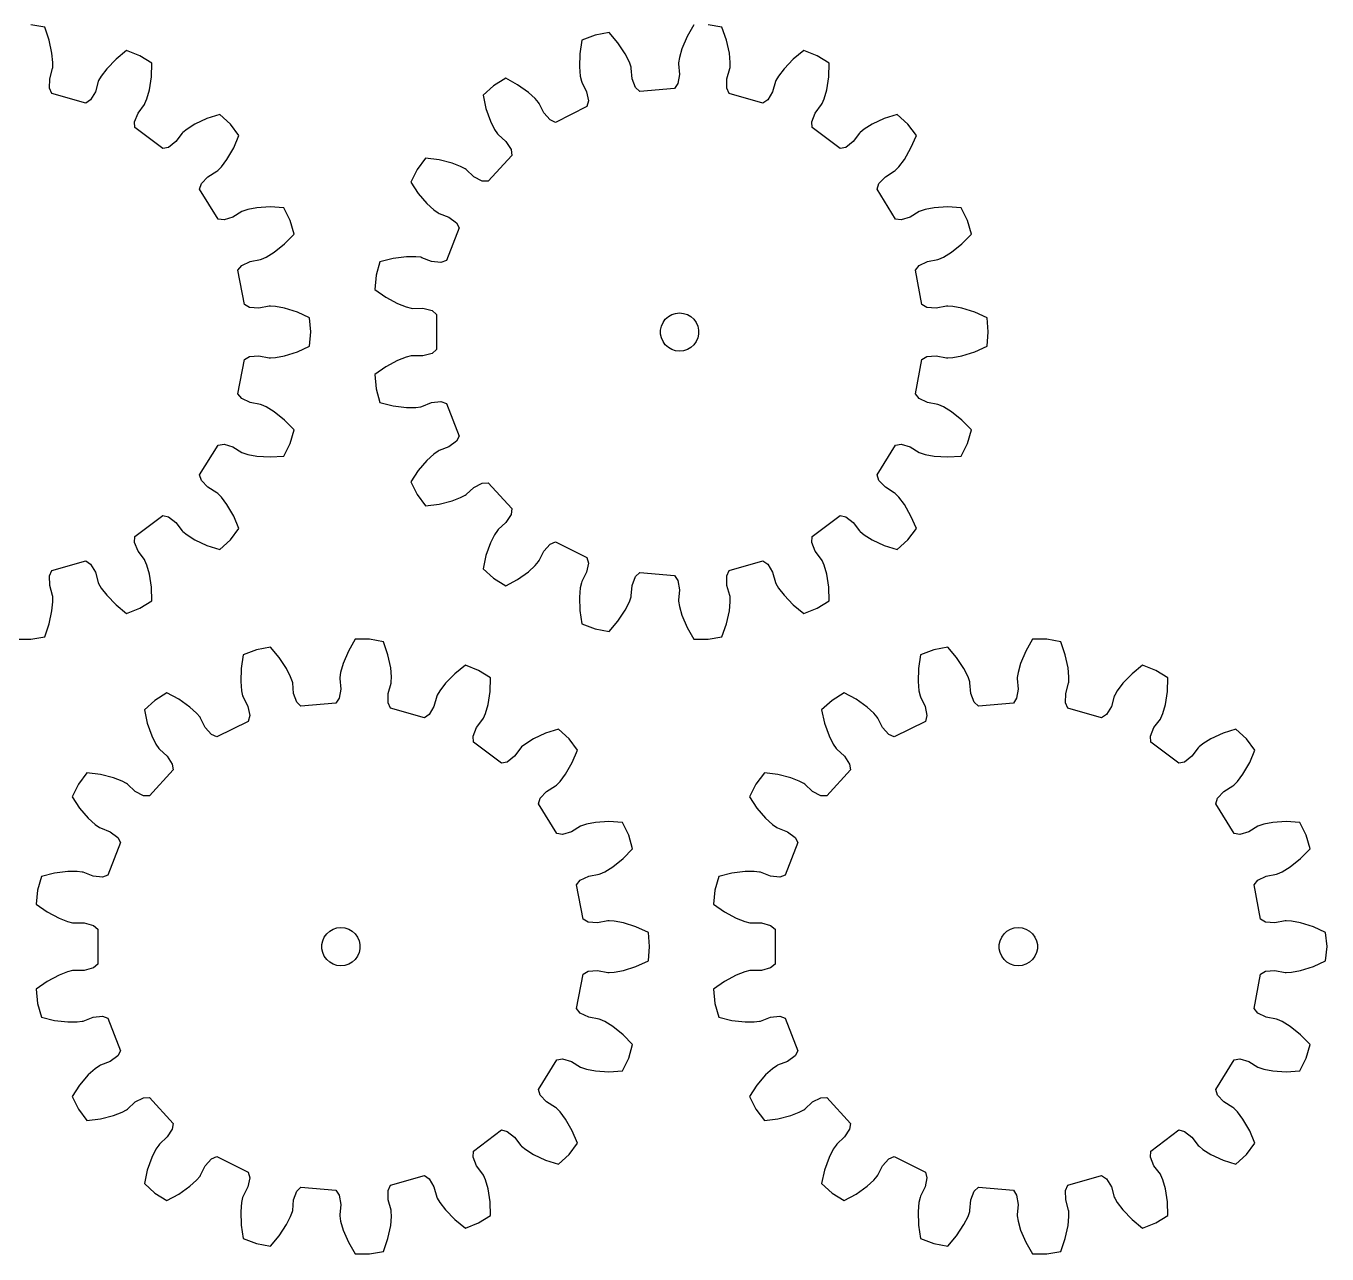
# Model space of a CAD drawing. Extents: x 0 to 207, y 0 to 193.
# Drawn here: x 105.4 to 207.3, y 0 to 96.3 of the extents above; entities that cross this region are included whole.
import ezdxf

# ---------------------------------------------------------------- set-up
doc = ezdxf.new("R2010")
doc.units = 0

msp = doc.modelspace()

# ---------------------------------------------------------------- linework, layer by layer
for p, q in [((106.82, 96.15), (105.73, 96.35)), ((107.17, 95.15), (106.82, 96.15)), ((157.69, 96.35), (157.16, 95.43)), ((159.89, 96.15), (158.8, 96.35)), ((160.25, 95.15), (159.89, 96.15)), ((107.39, 94.12), (107.17, 95.15)), ((148.91, 95.13), (148.75, 94.08)), ((149.95, 95.53), (148.91, 95.13)), ((151.04, 95.74), (149.95, 95.53)), ((151.73, 94.93), (151.04, 95.74)), ((152.31, 94.06), (151.73, 94.93)), ((157.16, 95.43), (156.75, 94.47)), ((160.47, 94.12), (160.25, 95.15)), ((107.46, 93.4), (107.39, 94.12)), ((113.24, 94.32), (112.41, 93.65)), ((114.28, 93.92), (113.24, 94.32)), ((115.22, 93.33), (114.28, 93.92)), ((148.75, 94.08), (148.72, 93.04)), ((152.63, 93.41), (152.31, 94.06)), ((156.75, 94.47), (156.55, 93.77)), ((160.53, 93.4), (160.47, 94.12)), ((166.31, 94.32), (165.48, 93.65)), ((167.35, 93.92), (166.31, 94.32)), ((168.3, 93.33), (167.35, 93.92)), ((107.21, 92.12), (107.43, 92.91)), ((107.43, 92.91), (107.45, 93)), ((107.45, 93), (107.46, 93.4)), ((111.68, 92.9), (111.25, 92.33)), ((112.41, 93.65), (111.68, 92.9)), ((115.19, 92.27), (115.22, 93.33)), ((148.72, 93.04), (148.78, 92.31)), ((152.77, 93.03), (152.63, 93.41)), ((152.78, 92.94), (152.77, 93.03)), ((152.86, 92.12), (152.78, 92.94)), ((156.55, 93.77), (156.49, 93.37)), ((156.49, 93.37), (156.49, 93.28)), ((156.49, 93.28), (156.56, 92.46)), ((160.28, 92.12), (160.51, 92.91)), ((160.51, 92.91), (160.52, 93)), ((160.52, 93), (160.53, 93.4)), ((164.76, 92.9), (164.32, 92.33)), ((165.48, 93.65), (164.76, 92.9)), ((168.26, 92.27), (168.3, 93.33)), ((107.2, 91.38), (107.21, 92.12)), ((111.01, 91.89), (110.79, 91.1)), ((111.04, 91.97), (111.01, 91.89)), ((111.25, 92.33), (111.04, 91.97)), ((115.03, 91.24), (115.19, 92.27)), ((142.94, 92.16), (141.99, 91.57)), ((143.87, 91.65), (142.94, 92.16)), ((148.78, 92.31), (148.87, 91.92)), ((148.87, 91.92), (148.9, 91.84)), ((148.9, 91.84), (149.27, 91.1)), ((153.11, 91.43), (152.86, 92.12)), ((156.56, 92.46), (156.44, 91.74)), ((160.27, 91.38), (160.28, 92.12)), ((164.08, 91.89), (163.86, 91.1)), ((164.12, 91.97), (164.08, 91.89)), ((164.32, 92.33), (164.12, 91.97)), ((168.1, 91.24), (168.26, 92.27)), ((107.38, 90.96), (107.2, 91.38)), ((110.03, 90.21), (107.38, 90.96)), ((110.79, 91.1), (110.41, 90.47)), ((114.83, 90.54), (115.03, 91.24)), ((141.99, 91.57), (141.17, 90.82)), ((141.17, 90.82), (141.39, 89.78)), ((144.72, 91.05), (143.87, 91.65)), ((145.26, 90.56), (144.72, 91.05)), ((149.27, 91.1), (149.42, 90.38)), ((153.44, 91.11), (153.11, 91.43)), ((156.18, 91.36), (153.44, 91.11)), ((156.44, 91.74), (156.18, 91.36)), ((160.46, 90.96), (160.27, 91.38)), ((163.1, 90.21), (160.46, 90.96)), ((163.86, 91.1), (163.48, 90.47)), ((167.9, 90.54), (168.1, 91.24)), ((110.41, 90.47), (110.03, 90.21)), ((114.13, 89.43), (114.63, 90.09)), ((114.63, 90.09), (114.67, 90.17)), ((114.67, 90.17), (114.83, 90.54)), ((141.39, 89.78), (141.74, 88.8)), ((145.52, 90.25), (145.26, 90.56)), ((145.57, 90.18), (145.52, 90.25)), ((145.94, 89.44), (145.57, 90.18)), ((149.31, 89.93), (146.84, 88.7)), ((149.42, 90.38), (149.31, 89.93)), ((163.48, 90.47), (163.1, 90.21)), ((167.2, 89.43), (167.7, 90.09)), ((167.7, 90.09), (167.74, 90.17)), ((167.74, 90.17), (167.9, 90.54)), ((113.85, 88.75), (114.13, 89.43)), ((113.87, 88.3), (113.85, 88.75)), ((119.53, 88.99), (118.59, 88.55)), ((120.55, 89.31), (119.53, 88.99)), ((121.37, 88.56), (120.55, 89.31)), ((141.74, 88.8), (142.07, 88.15)), ((146.42, 88.89), (145.94, 89.44)), ((146.84, 88.7), (146.42, 88.89)), ((166.93, 88.75), (167.2, 89.43)), ((166.95, 88.3), (166.93, 88.75)), ((172.61, 88.99), (171.66, 88.55)), ((173.62, 89.31), (172.61, 88.99)), ((174.44, 88.56), (173.62, 89.31)), ((116.07, 86.64), (113.87, 88.3)), ((117.59, 87.85), (117.1, 87.19)), ((117.65, 87.91), (117.59, 87.85)), ((117.97, 88.17), (117.65, 87.91)), ((118.59, 88.55), (117.97, 88.17)), ((122.04, 87.67), (121.37, 88.56)), ((121.63, 86.7), (122.04, 87.67)), ((142.07, 88.15), (142.29, 87.81)), ((142.29, 87.81), (142.35, 87.74)), ((142.35, 87.74), (142.96, 87.19)), ((169.14, 86.64), (166.95, 88.3)), ((170.67, 87.85), (170.17, 87.19)), ((170.73, 87.91), (170.67, 87.85)), ((171.04, 88.17), (170.73, 87.91)), ((171.66, 88.55), (171.04, 88.17)), ((175.12, 87.67), (174.44, 88.56)), ((174.7, 86.7), (175.12, 87.67)), ((116.52, 86.74), (116.07, 86.64)), ((117.1, 87.19), (116.52, 86.74)), ((121.1, 85.79), (121.63, 86.7)), ((142.96, 87.19), (143.36, 86.57)), ((169.59, 86.74), (169.14, 86.64)), ((170.17, 87.19), (169.59, 86.74)), ((174.18, 85.79), (174.7, 86.7)), ((120.67, 85.21), (121.1, 85.79)), ((136.67, 85.89), (136, 85)), ((137.73, 85.76), (136.67, 85.89)), ((138.74, 85.5), (137.73, 85.76)), ((143.42, 86.11), (141.56, 84.08)), ((143.36, 86.57), (143.42, 86.11)), ((173.74, 85.21), (174.18, 85.79)), ((119.61, 84.43), (120.31, 84.87)), ((120.31, 84.87), (120.38, 84.92)), ((120.38, 84.92), (120.67, 85.21)), ((136, 85), (135.5, 84)), ((139.41, 85.24), (138.74, 85.5)), ((139.77, 85.05), (139.41, 85.24)), ((139.84, 85), (139.77, 85.05)), ((140.45, 84.44), (139.84, 85)), ((172.69, 84.43), (173.39, 84.87)), ((173.39, 84.87), (173.46, 84.92)), ((173.46, 84.92), (173.74, 85.21)), ((118.96, 83.46), (119.11, 83.9)), ((119.11, 83.9), (119.61, 84.43)), ((135.5, 84), (136.09, 83.12)), ((141.1, 84.1), (140.45, 84.44)), ((141.56, 84.08), (141.1, 84.1)), ((172.04, 83.46), (172.18, 83.9)), ((172.18, 83.9), (172.69, 84.43)), ((120.41, 81.12), (118.96, 83.46)), ((136.09, 83.12), (136.77, 82.33)), ((173.49, 81.12), (172.04, 83.46)), ((122.27, 81.71), (121.57, 81.27)), ((122.35, 81.74), (122.27, 81.71)), ((122.74, 81.87), (122.35, 81.74)), ((123.45, 82), (122.74, 81.87)), ((124.49, 82.07), (123.45, 82)), ((125.55, 82), (124.49, 82.07)), ((126.05, 81), (125.55, 82)), ((136.77, 82.33), (137.31, 81.84)), ((137.31, 81.84), (137.64, 81.6)), ((137.64, 81.6), (137.72, 81.56)), ((137.72, 81.56), (138.49, 81.26)), ((175.35, 81.71), (174.64, 81.27)), ((175.43, 81.74), (175.35, 81.71)), ((175.81, 81.87), (175.43, 81.74)), ((176.52, 82), (175.81, 81.87)), ((177.57, 82.07), (176.52, 82)), ((178.63, 82), (177.57, 82.07)), ((179.13, 81), (178.63, 82)), ((120.87, 81.06), (120.41, 81.12)), ((121.57, 81.27), (120.87, 81.06)), ((126.36, 79.93), (126.05, 81)), ((138.49, 81.26), (139.08, 80.83)), ((139.08, 80.83), (139.3, 80.43)), ((173.94, 81.06), (173.49, 81.12)), ((174.64, 81.27), (173.94, 81.06)), ((179.43, 79.93), (179.13, 81)), ((125.61, 79.17), (126.36, 79.93)), ((139.3, 80.43), (138.31, 77.86)), ((178.69, 79.17), (179.43, 79.93)), ((124.18, 78.14), (124.8, 78.52)), ((124.8, 78.52), (125.61, 79.17)), ((177.26, 78.14), (177.87, 78.52)), ((177.87, 78.52), (178.69, 79.17)), ((122.26, 77.47), (122.92, 77.79)), ((122.92, 77.79), (123.73, 77.94)), ((123.73, 77.94), (123.81, 77.97)), ((123.81, 77.97), (124.18, 78.14)), ((133.09, 77.78), (132.79, 76.71)), ((134.12, 78.04), (133.09, 77.78)), ((135.16, 78.17), (134.12, 78.04)), ((135.89, 78.17), (135.16, 78.17)), ((136.29, 78.12), (135.89, 78.17)), ((136.37, 78.09), (136.29, 78.12)), ((137.14, 77.79), (136.37, 78.09)), ((137.87, 77.72), (137.14, 77.79)), ((138.31, 77.86), (137.87, 77.72)), ((175.33, 77.47), (175.99, 77.79)), ((175.99, 77.79), (176.81, 77.94)), ((176.81, 77.94), (176.89, 77.97)), ((176.89, 77.97), (177.26, 78.14)), ((121.96, 77.12), (122.26, 77.47)), ((122.47, 74.41), (121.96, 77.12)), ((132.79, 76.71), (132.68, 75.6)), ((175.04, 77.12), (175.33, 77.47)), ((175.54, 74.41), (175.04, 77.12)), ((132.68, 75.6), (133.55, 74.99)), ((133.55, 74.99), (134.47, 74.49)), ((134.47, 74.49), (135.15, 74.23)), ((122.87, 74.19), (122.47, 74.41)), ((123.6, 74.13), (122.87, 74.19)), ((124.41, 74.28), (123.6, 74.13)), ((124.5, 74.29), (124.41, 74.28)), ((124.91, 74.27), (124.5, 74.29)), ((125.62, 74.13), (124.91, 74.27)), ((126.62, 73.82), (125.62, 74.13)), ((127.58, 73.37), (126.62, 73.82)), ((135.15, 74.23), (135.54, 74.13)), ((135.54, 74.13), (135.63, 74.12)), ((135.63, 74.12), (136.46, 74.13)), ((136.46, 74.13), (137.17, 73.94)), ((137.17, 73.94), (137.52, 73.64)), ((137.52, 73.64), (137.52, 70.89)), ((155.45, 73.27), (155.69, 73.48)), ((155.69, 73.48), (155.96, 73.64)), ((155.96, 73.64), (156.26, 73.73)), ((156.26, 73.73), (156.57, 73.77)), ((156.57, 73.77), (156.88, 73.73)), ((156.88, 73.73), (157.18, 73.64)), ((157.18, 73.64), (157.45, 73.48)), ((157.45, 73.48), (157.68, 73.27)), ((175.94, 74.19), (175.54, 74.41)), ((176.68, 74.13), (175.94, 74.19)), ((177.49, 74.28), (176.68, 74.13)), ((177.58, 74.29), (177.49, 74.28)), ((177.98, 74.27), (177.58, 74.29)), ((178.69, 74.13), (177.98, 74.27)), ((179.69, 73.82), (178.69, 74.13)), ((180.66, 73.37), (179.69, 73.82)), ((127.68, 72.27), (127.58, 73.37)), ((155.08, 72.42), (155.14, 72.73)), ((155.08, 72.11), (155.08, 72.42)), ((155.14, 72.73), (155.27, 73.02)), ((155.27, 73.02), (155.45, 73.27)), ((157.68, 73.27), (157.87, 73.02)), ((157.87, 73.02), (157.99, 72.73)), ((157.99, 72.73), (158.06, 72.42)), ((158.06, 72.42), (158.06, 72.11)), ((180.76, 72.27), (180.66, 73.37)), ((127.58, 71.16), (127.68, 72.27)), ((155.14, 71.8), (155.08, 72.11)), ((155.27, 71.52), (155.14, 71.8)), ((155.45, 71.26), (155.27, 71.52)), ((157.87, 71.52), (157.68, 71.26)), ((157.99, 71.8), (157.87, 71.52)), ((158.06, 72.11), (157.99, 71.8)), ((180.66, 71.16), (180.76, 72.27)), ((122.47, 70.12), (122.87, 70.34)), ((122.87, 70.34), (123.6, 70.4)), ((123.6, 70.4), (124.41, 70.25)), ((124.91, 70.26), (125.62, 70.4)), ((125.62, 70.4), (126.62, 70.71)), ((126.62, 70.71), (127.58, 71.16)), ((135.54, 70.4), (135.15, 70.3)), ((135.63, 70.41), (135.54, 70.4)), ((136.46, 70.4), (135.63, 70.41)), ((137.17, 70.59), (136.46, 70.4)), ((137.52, 70.89), (137.17, 70.59)), ((155.69, 71.05), (155.45, 71.26)), ((155.96, 70.89), (155.69, 71.05)), ((156.26, 70.8), (155.96, 70.89)), ((156.57, 70.77), (156.26, 70.8)), ((156.88, 70.8), (156.57, 70.77)), ((157.18, 70.89), (156.88, 70.8)), ((157.45, 71.05), (157.18, 70.89)), ((157.68, 71.26), (157.45, 71.05)), ((175.54, 70.12), (175.94, 70.34)), ((175.94, 70.34), (176.68, 70.4)), ((176.68, 70.4), (177.49, 70.25)), ((177.98, 70.26), (178.69, 70.4)), ((178.69, 70.4), (179.69, 70.71)), ((179.69, 70.71), (180.66, 71.16)), ((121.96, 67.41), (122.47, 70.12)), ((124.41, 70.25), (124.5, 70.24)), ((124.5, 70.24), (124.91, 70.26)), ((133.55, 69.54), (132.68, 68.93)), ((134.47, 70.04), (133.55, 69.54)), ((135.15, 70.3), (134.47, 70.04)), ((175.04, 67.41), (175.54, 70.12)), ((177.49, 70.25), (177.58, 70.24)), ((177.58, 70.24), (177.98, 70.26)), ((132.68, 68.93), (132.79, 67.82)), ((122.26, 67.06), (121.96, 67.41)), ((132.79, 67.82), (133.09, 66.75)), ((175.33, 67.06), (175.04, 67.41)), ((122.92, 66.74), (122.26, 67.06)), ((123.73, 66.59), (122.92, 66.74)), ((123.81, 66.56), (123.73, 66.59)), ((124.18, 66.39), (123.81, 66.56)), ((124.8, 66.01), (124.18, 66.39)), ((133.09, 66.75), (134.12, 66.49)), ((134.12, 66.49), (135.16, 66.36)), ((135.16, 66.36), (135.89, 66.36)), ((135.89, 66.36), (136.29, 66.41)), ((136.29, 66.41), (136.37, 66.44)), ((136.37, 66.44), (137.14, 66.74)), ((137.14, 66.74), (137.87, 66.81)), ((137.87, 66.81), (138.31, 66.67)), ((138.31, 66.67), (139.3, 64.1)), ((175.99, 66.74), (175.33, 67.06)), ((176.81, 66.59), (175.99, 66.74)), ((176.89, 66.56), (176.81, 66.59)), ((177.26, 66.39), (176.89, 66.56)), ((177.87, 66.01), (177.26, 66.39)), ((125.61, 65.36), (124.8, 66.01)), ((126.36, 64.6), (125.61, 65.36)), ((178.69, 65.36), (177.87, 66.01)), ((179.43, 64.6), (178.69, 65.36)), ((126.05, 63.53), (126.36, 64.6)), ((179.13, 63.53), (179.43, 64.6)), ((118.96, 61.07), (120.41, 63.41)), ((120.41, 63.41), (120.87, 63.47)), ((120.87, 63.47), (121.57, 63.26)), ((121.57, 63.26), (122.27, 62.82)), ((125.55, 62.53), (126.05, 63.53)), ((138.49, 63.27), (137.72, 62.97)), ((139.08, 63.7), (138.49, 63.27)), ((139.3, 64.1), (139.08, 63.7)), ((172.04, 61.07), (173.49, 63.41)), ((173.49, 63.41), (173.94, 63.47)), ((173.94, 63.47), (174.64, 63.26)), ((174.64, 63.26), (175.35, 62.82)), ((178.63, 62.53), (179.13, 63.53)), ((122.27, 62.82), (122.35, 62.79)), ((122.35, 62.79), (122.74, 62.66)), ((122.74, 62.66), (123.45, 62.53)), ((123.45, 62.53), (124.49, 62.47)), ((124.49, 62.47), (125.55, 62.53)), ((136.77, 62.2), (136.09, 61.41)), ((137.31, 62.69), (136.77, 62.2)), ((137.64, 62.93), (137.31, 62.69)), ((137.72, 62.97), (137.64, 62.93)), ((175.35, 62.82), (175.43, 62.79)), ((175.43, 62.79), (175.81, 62.66)), ((175.81, 62.66), (176.52, 62.53)), ((176.52, 62.53), (177.57, 62.47)), ((177.57, 62.47), (178.63, 62.53)), ((136.09, 61.41), (135.5, 60.53)), ((119.11, 60.63), (118.96, 61.07)), ((119.61, 60.1), (119.11, 60.63)), ((135.5, 60.53), (136, 59.53)), ((140.45, 60.09), (141.1, 60.43)), ((141.1, 60.43), (141.56, 60.45)), ((141.56, 60.45), (143.42, 58.42)), ((172.18, 60.63), (172.04, 61.07)), ((172.69, 60.1), (172.18, 60.63)), ((120.31, 59.66), (119.61, 60.1)), ((120.38, 59.61), (120.31, 59.66)), ((120.67, 59.32), (120.38, 59.61)), ((121.1, 58.74), (120.67, 59.32)), ((136, 59.53), (136.67, 58.64)), ((138.74, 59.03), (139.41, 59.29)), ((139.41, 59.29), (139.77, 59.48)), ((139.77, 59.48), (139.84, 59.53)), ((139.84, 59.53), (140.45, 60.09)), ((173.39, 59.66), (172.69, 60.1)), ((173.46, 59.61), (173.39, 59.66)), ((173.74, 59.32), (173.46, 59.61)), ((174.18, 58.74), (173.74, 59.32)), ((121.63, 57.84), (121.1, 58.74)), ((136.67, 58.64), (137.73, 58.77)), ((137.73, 58.77), (138.74, 59.03)), ((143.42, 58.42), (143.36, 57.96)), ((174.7, 57.84), (174.18, 58.74)), ((113.87, 56.23), (116.07, 57.89)), ((116.07, 57.89), (116.52, 57.79)), ((116.52, 57.79), (117.1, 57.34)), ((117.1, 57.34), (117.59, 56.68)), ((122.04, 56.86), (121.63, 57.84)), ((142.96, 57.34), (142.35, 56.79)), ((143.36, 57.96), (142.96, 57.34)), ((166.95, 56.23), (169.14, 57.89)), ((169.14, 57.89), (169.59, 57.79)), ((169.59, 57.79), (170.17, 57.34)), ((170.17, 57.34), (170.67, 56.68)), ((175.12, 56.86), (174.7, 57.84)), ((113.85, 55.78), (113.87, 56.23)), ((117.59, 56.68), (117.65, 56.62)), ((117.65, 56.62), (117.97, 56.36)), ((117.97, 56.36), (118.59, 55.98)), ((121.37, 55.97), (122.04, 56.86)), ((142.07, 56.38), (141.74, 55.73)), ((142.29, 56.72), (142.07, 56.38)), ((142.35, 56.79), (142.29, 56.72)), ((166.93, 55.78), (166.95, 56.23)), ((170.67, 56.68), (170.73, 56.62)), ((170.73, 56.62), (171.04, 56.36)), ((171.04, 56.36), (171.66, 55.98)), ((174.44, 55.97), (175.12, 56.86)), ((114.13, 55.1), (113.85, 55.78)), ((114.63, 54.44), (114.13, 55.1)), ((118.59, 55.98), (119.53, 55.54)), ((119.53, 55.54), (120.55, 55.22)), ((120.55, 55.22), (121.37, 55.97)), ((141.74, 55.73), (141.39, 54.75)), ((145.57, 54.35), (145.94, 55.09)), ((145.94, 55.09), (146.42, 55.64)), ((146.42, 55.64), (146.84, 55.83)), ((146.84, 55.83), (149.31, 54.6)), ((167.2, 55.1), (166.93, 55.78)), ((167.7, 54.44), (167.2, 55.1)), ((171.66, 55.98), (172.61, 55.54)), ((172.61, 55.54), (173.62, 55.22)), ((173.62, 55.22), (174.44, 55.97)), ((107.38, 53.57), (110.03, 54.32)), ((110.03, 54.32), (110.41, 54.06)), ((110.41, 54.06), (110.79, 53.43)), ((114.67, 54.36), (114.63, 54.44)), ((114.83, 53.99), (114.67, 54.36)), ((141.39, 54.75), (141.17, 53.71)), ((145.26, 53.97), (145.52, 54.28)), ((145.52, 54.28), (145.57, 54.35)), ((149.42, 54.15), (149.27, 53.43)), ((149.31, 54.6), (149.42, 54.15)), ((160.46, 53.57), (163.1, 54.32)), ((163.1, 54.32), (163.48, 54.06)), ((163.48, 54.06), (163.86, 53.43)), ((167.74, 54.36), (167.7, 54.44)), ((167.9, 53.99), (167.74, 54.36)), ((107.2, 53.15), (107.38, 53.57)), ((107.21, 52.41), (107.2, 53.15)), ((110.79, 53.43), (111.01, 52.64)), ((115.03, 53.29), (114.83, 53.99)), ((115.19, 52.26), (115.03, 53.29)), ((141.17, 53.71), (141.99, 52.96)), ((143.87, 52.88), (144.72, 53.48)), ((144.72, 53.48), (145.26, 53.97)), ((149.27, 53.43), (148.9, 52.7)), ((152.86, 52.41), (153.11, 53.1)), ((153.11, 53.1), (153.44, 53.42)), ((153.44, 53.42), (156.18, 53.17)), ((156.18, 53.17), (156.44, 52.79)), ((160.27, 53.15), (160.46, 53.57)), ((160.28, 52.41), (160.27, 53.15)), ((163.86, 53.43), (164.08, 52.64)), ((168.1, 53.29), (167.9, 53.99)), ((168.26, 52.26), (168.1, 53.29)), ((107.43, 51.62), (107.21, 52.41)), ((111.01, 52.64), (111.04, 52.56)), ((111.04, 52.56), (111.25, 52.2)), ((111.25, 52.2), (111.68, 51.63)), ((115.22, 51.2), (115.19, 52.26)), ((141.99, 52.96), (142.94, 52.37)), ((142.94, 52.37), (143.87, 52.88)), ((148.78, 52.22), (148.72, 51.49)), ((148.87, 52.61), (148.78, 52.22)), ((148.9, 52.7), (148.87, 52.61)), ((152.78, 51.59), (152.86, 52.41)), ((156.44, 52.79), (156.56, 52.07)), ((156.56, 52.07), (156.49, 51.25)), ((160.51, 51.62), (160.28, 52.41)), ((164.08, 52.64), (164.12, 52.56)), ((164.12, 52.56), (164.32, 52.2)), ((164.32, 52.2), (164.76, 51.63)), ((168.3, 51.2), (168.26, 52.26)), ((107.39, 50.41), (107.46, 51.13)), ((107.45, 51.53), (107.43, 51.62)), ((107.46, 51.13), (107.45, 51.53)), ((111.68, 51.63), (112.41, 50.88)), ((114.28, 50.61), (115.22, 51.2)), ((148.72, 51.49), (148.75, 50.45)), ((152.31, 50.47), (152.63, 51.12)), ((152.63, 51.12), (152.77, 51.5)), ((152.77, 51.5), (152.78, 51.59)), ((156.49, 51.25), (156.49, 51.16)), ((156.49, 51.16), (156.55, 50.76)), ((160.47, 50.41), (160.53, 51.13)), ((160.52, 51.53), (160.51, 51.62)), ((160.53, 51.13), (160.52, 51.53)), ((164.76, 51.63), (165.48, 50.88)), ((167.35, 50.61), (168.3, 51.2)), ((107.17, 49.39), (107.39, 50.41)), ((112.41, 50.88), (113.24, 50.21)), ((113.24, 50.21), (114.28, 50.61)), ((148.75, 50.45), (148.91, 49.4)), ((151.73, 49.6), (152.31, 50.47)), ((156.55, 50.76), (156.75, 50.06)), ((156.75, 50.06), (157.16, 49.1)), ((160.25, 49.39), (160.47, 50.41)), ((165.48, 50.88), (166.31, 50.21)), ((166.31, 50.21), (167.35, 50.61)), ((106.82, 48.38), (107.17, 49.39)), ((148.91, 49.4), (149.95, 49)), ((149.95, 49), (151.04, 48.79)), ((151.04, 48.79), (151.73, 49.6)), ((157.16, 49.1), (157.69, 48.18)), ((159.89, 48.38), (160.25, 49.39)), ((104.61, 48.18), (105.73, 48.18)), ((105.73, 48.18), (106.82, 48.38)), ((131.15, 48.18), (130.62, 47.25)), ((132.26, 48.18), (131.15, 48.18)), ((133.36, 47.97), (132.26, 48.18)), ((133.71, 46.97), (133.36, 47.97)), ((157.69, 48.18), (158.8, 48.18)), ((158.8, 48.18), (159.89, 48.38)), ((184.22, 48.18), (183.69, 47.25)), ((185.34, 48.18), (184.22, 48.18)), ((186.43, 47.97), (185.34, 48.18)), ((186.78, 46.97), (186.43, 47.97)), ((122.37, 46.95), (122.21, 45.9)), ((123.41, 47.36), (122.37, 46.95)), ((124.5, 47.56), (123.41, 47.36)), ((125.2, 46.75), (124.5, 47.56)), ((130.62, 47.25), (130.21, 46.29)), ((133.93, 45.95), (133.71, 46.97)), ((175.45, 46.95), (175.28, 45.9)), ((176.48, 47.36), (175.45, 46.95)), ((177.58, 47.56), (176.48, 47.36)), ((178.27, 46.75), (177.58, 47.56)), ((183.69, 47.25), (183.29, 46.29)), ((187.01, 45.95), (186.78, 46.97)), ((122.21, 45.9), (122.18, 44.86)), ((125.77, 45.88), (125.2, 46.75)), ((126.09, 45.23), (125.77, 45.88)), ((130.21, 46.29), (130.01, 45.59)), ((134, 45.23), (133.93, 45.95)), ((139.78, 46.15), (138.95, 45.48)), ((140.81, 45.74), (139.78, 46.15)), ((175.28, 45.9), (175.25, 44.86)), ((178.85, 45.88), (178.27, 46.75)), ((179.17, 45.23), (178.85, 45.88)), ((183.29, 46.29), (183.09, 45.59)), ((187.07, 45.23), (187.01, 45.95)), ((192.85, 46.15), (192.02, 45.48)), ((193.89, 45.74), (192.85, 46.15)), ((122.18, 44.86), (122.25, 44.14)), ((126.23, 44.85), (126.09, 45.23)), ((130.01, 45.59), (129.95, 45.19)), ((129.95, 45.19), (129.95, 45.11)), ((129.95, 45.11), (130.03, 44.28)), ((133.98, 44.82), (134, 45.23)), ((138.95, 45.48), (138.22, 44.73)), ((141.76, 45.16), (140.81, 45.74)), ((141.73, 44.09), (141.76, 45.16)), ((175.25, 44.86), (175.32, 44.14)), ((179.3, 44.85), (179.17, 45.23)), ((183.03, 45.19), (183.02, 45.11)), ((183.02, 45.11), (183.1, 44.28)), ((183.09, 45.59), (183.03, 45.19)), ((187.06, 44.82), (187.07, 45.23)), ((192.02, 45.48), (191.29, 44.73)), ((194.83, 45.16), (193.89, 45.74)), ((194.8, 44.09), (194.83, 45.16)), ((116.4, 43.98), (115.45, 43.39)), ((117.33, 43.48), (116.4, 43.98)), ((122.25, 44.14), (122.33, 43.74)), ((126.25, 44.76), (126.23, 44.85)), ((126.32, 43.94), (126.25, 44.76)), ((126.58, 43.25), (126.32, 43.94)), ((130.03, 44.28), (129.9, 43.56)), ((133.73, 43.21), (133.74, 43.94)), ((133.74, 43.94), (133.97, 44.73)), ((133.97, 44.73), (133.98, 44.82)), ((137.78, 44.15), (137.58, 43.8)), ((138.22, 44.73), (137.78, 44.15)), ((141.56, 43.06), (141.73, 44.09)), ((169.47, 43.98), (168.53, 43.39)), ((170.41, 43.48), (169.47, 43.98)), ((175.32, 44.14), (175.41, 43.74)), ((179.32, 44.76), (179.3, 44.85)), ((179.4, 43.94), (179.32, 44.76)), ((179.65, 43.25), (179.4, 43.94)), ((183.1, 44.28), (182.98, 43.56)), ((186.81, 43.21), (186.82, 43.94)), ((186.82, 43.94), (187.05, 44.73)), ((187.05, 44.73), (187.06, 44.82)), ((190.86, 44.15), (190.66, 43.8)), ((191.29, 44.73), (190.86, 44.15)), ((194.64, 43.06), (194.8, 44.09)), ((115.45, 43.39), (114.63, 42.64)), ((118.19, 42.87), (117.33, 43.48)), ((118.72, 42.38), (118.19, 42.87)), ((122.33, 43.74), (122.36, 43.66)), ((122.36, 43.66), (122.73, 42.92)), ((122.73, 42.92), (122.88, 42.2)), ((126.9, 42.93), (126.58, 43.25)), ((129.64, 43.18), (126.9, 42.93)), ((129.9, 43.56), (129.64, 43.18)), ((133.92, 42.79), (133.73, 43.21)), ((137.32, 42.92), (136.95, 42.29)), ((137.55, 43.72), (137.32, 42.92)), ((137.58, 43.8), (137.55, 43.72)), ((141.37, 42.37), (141.56, 43.06)), ((168.53, 43.39), (167.7, 42.64)), ((171.26, 42.87), (170.41, 43.48)), ((171.8, 42.38), (171.26, 42.87)), ((175.41, 43.74), (175.44, 43.66)), ((175.44, 43.66), (175.81, 42.92)), ((175.81, 42.92), (175.95, 42.2)), ((179.98, 42.93), (179.65, 43.25)), ((182.72, 43.18), (179.98, 42.93)), ((182.98, 43.56), (182.72, 43.18)), ((186.99, 42.79), (186.81, 43.21)), ((190.4, 42.92), (190.02, 42.29)), ((190.62, 43.72), (190.4, 42.92)), ((190.66, 43.8), (190.62, 43.72)), ((194.44, 42.37), (194.64, 43.06)), ((114.63, 42.64), (114.86, 41.6)), ((118.99, 42.07), (118.72, 42.38)), ((119.03, 42), (118.99, 42.07)), ((119.4, 41.26), (119.03, 42)), ((122.88, 42.2), (122.77, 41.75)), ((136.57, 42.03), (133.92, 42.79)), ((136.95, 42.29), (136.57, 42.03)), ((140.66, 41.26), (141.16, 41.92)), ((141.16, 41.92), (141.21, 41.99)), ((141.21, 41.99), (141.37, 42.37)), ((167.7, 42.64), (167.93, 41.6)), ((172.06, 42.07), (171.8, 42.38)), ((172.11, 42), (172.06, 42.07)), ((172.48, 41.26), (172.11, 42)), ((175.95, 42.2), (175.84, 41.75)), ((189.64, 42.03), (186.99, 42.79)), ((190.02, 42.29), (189.64, 42.03)), ((193.74, 41.26), (194.24, 41.92)), ((194.24, 41.92), (194.28, 41.99)), ((194.28, 41.99), (194.44, 42.37)), ((114.86, 41.6), (115.21, 40.62)), ((119.89, 40.71), (119.4, 41.26)), ((122.77, 41.75), (120.31, 40.53)), ((140.39, 40.58), (140.66, 41.26)), ((146.07, 40.81), (145.12, 40.38)), ((147.09, 41.14), (146.07, 40.81)), ((147.91, 40.39), (147.09, 41.14)), ((167.93, 41.6), (168.28, 40.62)), ((172.96, 40.71), (172.48, 41.26)), ((175.84, 41.75), (173.38, 40.53)), ((193.46, 40.58), (193.74, 41.26)), ((199.15, 40.81), (198.2, 40.38)), ((200.16, 41.14), (199.15, 40.81)), ((200.98, 40.39), (200.16, 41.14)), ((115.21, 40.62), (115.53, 39.97)), ((115.53, 39.97), (115.75, 39.63)), ((120.31, 40.53), (119.89, 40.71)), ((140.41, 40.12), (140.39, 40.58)), ((142.61, 38.46), (140.41, 40.12)), ((144.51, 39.99), (144.19, 39.74)), ((145.12, 40.38), (144.51, 39.99)), ((148.58, 39.5), (147.91, 40.39)), ((168.28, 40.62), (168.6, 39.97)), ((168.6, 39.97), (168.83, 39.63)), ((173.38, 40.53), (172.96, 40.71)), ((193.49, 40.12), (193.46, 40.58)), ((195.68, 38.46), (193.49, 40.12)), ((197.58, 39.99), (197.27, 39.74)), ((198.2, 40.38), (197.58, 39.99)), ((201.65, 39.5), (200.98, 40.39)), ((115.75, 39.63), (115.81, 39.57)), ((115.81, 39.57), (116.42, 39.01)), ((116.42, 39.01), (116.82, 38.39)), ((143.63, 39.02), (143.06, 38.56)), ((144.13, 39.68), (143.63, 39.02)), ((144.19, 39.74), (144.13, 39.68)), ((148.16, 38.52), (148.58, 39.5)), ((168.83, 39.63), (168.88, 39.57)), ((168.88, 39.57), (169.5, 39.01)), ((169.5, 39.01), (169.89, 38.39)), ((196.71, 39.02), (196.13, 38.56)), ((197.2, 39.68), (196.71, 39.02)), ((197.27, 39.74), (197.2, 39.68)), ((201.24, 38.52), (201.65, 39.5)), ((116.88, 37.94), (115.03, 35.9)), ((116.82, 38.39), (116.88, 37.94)), ((143.06, 38.56), (142.61, 38.46)), ((147.64, 37.61), (148.16, 38.52)), ((169.95, 37.94), (168.1, 35.9)), ((169.89, 38.39), (169.95, 37.94)), ((196.13, 38.56), (195.68, 38.46)), ((200.71, 37.61), (201.24, 38.52)), ((109.46, 36.82), (108.97, 35.83)), ((110.13, 37.71), (109.46, 36.82)), ((111.19, 37.58), (110.13, 37.71)), ((112.2, 37.32), (111.19, 37.58)), ((112.88, 37.06), (112.2, 37.32)), ((113.23, 36.87), (112.88, 37.06)), ((113.31, 36.82), (113.23, 36.87)), ((113.92, 36.26), (113.31, 36.82)), ((146.85, 36.69), (146.92, 36.75)), ((146.92, 36.75), (147.2, 37.04)), ((147.2, 37.04), (147.64, 37.61)), ((162.54, 36.82), (162.04, 35.83)), ((163.21, 37.71), (162.54, 36.82)), ((164.26, 37.58), (163.21, 37.71)), ((165.28, 37.32), (164.26, 37.58)), ((165.95, 37.06), (165.28, 37.32)), ((166.31, 36.87), (165.95, 37.06)), ((166.38, 36.82), (166.31, 36.87)), ((166.99, 36.26), (166.38, 36.82)), ((199.93, 36.69), (199.99, 36.75)), ((199.99, 36.75), (200.28, 37.04)), ((200.28, 37.04), (200.71, 37.61)), ((108.97, 35.83), (109.55, 34.94)), ((114.57, 35.92), (113.92, 36.26)), ((115.03, 35.9), (114.57, 35.92)), ((145.5, 35.29), (145.65, 35.72)), ((145.65, 35.72), (146.15, 36.26)), ((146.15, 36.26), (146.85, 36.69)), ((162.04, 35.83), (162.63, 34.94)), ((167.64, 35.92), (166.99, 36.26)), ((168.1, 35.9), (167.64, 35.92)), ((198.58, 35.29), (198.72, 35.72)), ((198.72, 35.72), (199.22, 36.26)), ((199.22, 36.26), (199.93, 36.69)), ((109.55, 34.94), (110.23, 34.15)), ((146.95, 32.95), (145.5, 35.29)), ((162.63, 34.94), (163.31, 34.15)), ((200.02, 32.95), (198.58, 35.29)), ((110.23, 34.15), (110.77, 33.66)), ((110.77, 33.66), (111.1, 33.43)), ((149.28, 33.69), (148.89, 33.57)), ((149.99, 33.82), (149.28, 33.69)), ((151.03, 33.89), (149.99, 33.82)), ((152.09, 33.82), (151.03, 33.89)), ((152.59, 32.83), (152.09, 33.82)), ((163.31, 34.15), (163.85, 33.66)), ((163.85, 33.66), (164.18, 33.43)), ((202.35, 33.69), (201.96, 33.57)), ((203.06, 33.82), (202.35, 33.69)), ((204.1, 33.89), (203.06, 33.82)), ((205.17, 33.82), (204.1, 33.89)), ((205.66, 32.83), (205.17, 33.82)), ((111.1, 33.43), (111.18, 33.39)), ((111.18, 33.39), (111.95, 33.09)), ((111.95, 33.09), (112.54, 32.65)), ((112.54, 32.65), (112.76, 32.25)), ((147.4, 32.88), (146.95, 32.95)), ((148.11, 33.09), (147.4, 32.88)), ((148.81, 33.53), (148.11, 33.09)), ((148.89, 33.57), (148.81, 33.53)), ((152.89, 31.76), (152.59, 32.83)), ((164.18, 33.43), (164.25, 33.39)), ((164.25, 33.39), (165.02, 33.09)), ((165.02, 33.09), (165.62, 32.65)), ((165.62, 32.65), (165.84, 32.25)), ((200.48, 32.88), (200.02, 32.95)), ((201.18, 33.09), (200.48, 32.88)), ((201.88, 33.53), (201.18, 33.09)), ((201.96, 33.57), (201.88, 33.53)), ((205.97, 31.76), (205.66, 32.83)), ((112.76, 32.25), (111.77, 29.69)), ((152.15, 30.99), (152.89, 31.76)), ((165.84, 32.25), (164.84, 29.69)), ((205.23, 30.99), (205.97, 31.76)), ((151.34, 30.34), (152.15, 30.99)), ((204.41, 30.34), (205.23, 30.99)), ((106.56, 29.6), (106.25, 28.53)), ((107.59, 29.86), (106.56, 29.6)), ((108.62, 29.99), (107.59, 29.86)), ((109.35, 29.99), (108.62, 29.99)), ((109.75, 29.94), (109.35, 29.99)), ((109.84, 29.92), (109.75, 29.94)), ((110.61, 29.62), (109.84, 29.92)), ((111.34, 29.54), (110.61, 29.62)), ((111.77, 29.69), (111.34, 29.54)), ((148.79, 29.3), (149.46, 29.61)), ((149.46, 29.61), (150.27, 29.76)), ((150.27, 29.76), (150.35, 29.79)), ((150.35, 29.79), (150.72, 29.96)), ((150.72, 29.96), (151.34, 30.34)), ((159.63, 29.6), (159.32, 28.53)), ((160.66, 29.86), (159.63, 29.6)), ((161.7, 29.99), (160.66, 29.86)), ((162.42, 29.99), (161.7, 29.99)), ((162.83, 29.94), (162.42, 29.99)), ((162.91, 29.92), (162.83, 29.94)), ((163.68, 29.62), (162.91, 29.92)), ((164.41, 29.54), (163.68, 29.62)), ((164.84, 29.69), (164.41, 29.54)), ((201.87, 29.3), (202.53, 29.61)), ((202.53, 29.61), (203.34, 29.76)), ((203.34, 29.76), (203.43, 29.79)), ((203.43, 29.79), (203.79, 29.96)), ((203.79, 29.96), (204.41, 30.34)), ((148.5, 28.94), (148.79, 29.3)), ((149.01, 26.24), (148.5, 28.94)), ((201.58, 28.94), (201.87, 29.3)), ((202.08, 26.24), (201.58, 28.94)), ((106.25, 28.53), (106.15, 27.42)), ((159.32, 28.53), (159.22, 27.42)), ((106.15, 27.42), (107.02, 26.81)), ((107.02, 26.81), (107.94, 26.32)), ((159.22, 27.42), (160.09, 26.81)), ((160.09, 26.81), (161.01, 26.32)), ((107.94, 26.32), (108.61, 26.06)), ((108.61, 26.06), (109.01, 25.96)), ((109.01, 25.96), (109.09, 25.95)), ((109.09, 25.95), (109.92, 25.95)), ((109.92, 25.95), (110.63, 25.76)), ((110.63, 25.76), (110.98, 25.46)), ((129.42, 25.46), (129.72, 25.56)), ((129.72, 25.56), (130.03, 25.59)), ((130.03, 25.59), (130.34, 25.56)), ((130.34, 25.56), (130.64, 25.46)), ((149.41, 26.01), (149.01, 26.24)), ((150.14, 25.95), (149.41, 26.01)), ((150.95, 26.11), (150.14, 25.95)), ((151.04, 26.11), (150.95, 26.11)), ((151.44, 26.09), (151.04, 26.11)), ((152.16, 25.96), (151.44, 26.09)), ((153.15, 25.64), (152.16, 25.96)), ((154.12, 25.2), (153.15, 25.64)), ((161.01, 26.32), (161.69, 26.06)), ((161.69, 26.06), (162.08, 25.96)), ((162.08, 25.96), (162.17, 25.95)), ((162.17, 25.95), (162.99, 25.95)), ((162.99, 25.95), (163.7, 25.76)), ((163.7, 25.76), (164.06, 25.46)), ((182.49, 25.46), (182.79, 25.56)), ((182.79, 25.56), (183.1, 25.59)), ((183.1, 25.59), (183.42, 25.56)), ((183.42, 25.56), (183.71, 25.46)), ((202.48, 26.01), (202.08, 26.24)), ((203.21, 25.95), (202.48, 26.01)), ((204.03, 26.11), (203.21, 25.95)), ((204.11, 26.11), (204.03, 26.11)), ((204.52, 26.09), (204.11, 26.11)), ((205.23, 25.96), (204.52, 26.09)), ((206.23, 25.64), (205.23, 25.96)), ((207.19, 25.2), (206.23, 25.64)), ((110.98, 25.46), (110.98, 22.71)), ((128.54, 24.25), (128.6, 24.55)), ((128.6, 24.55), (128.73, 24.84)), ((128.73, 24.84), (128.92, 25.09)), ((128.92, 25.09), (129.15, 25.3)), ((129.15, 25.3), (129.42, 25.46)), ((130.64, 25.46), (130.91, 25.3)), ((130.91, 25.3), (131.14, 25.09)), ((131.14, 25.09), (131.33, 24.84)), ((131.33, 24.84), (131.46, 24.55)), ((131.46, 24.55), (131.52, 24.25)), ((154.22, 24.09), (154.12, 25.2)), ((164.06, 25.46), (164.06, 22.71)), ((181.61, 24.25), (181.68, 24.55)), ((181.68, 24.55), (181.81, 24.84)), ((181.81, 24.84), (181.99, 25.09)), ((181.99, 25.09), (182.22, 25.3)), ((182.22, 25.3), (182.49, 25.46)), ((183.71, 25.46), (183.99, 25.3)), ((183.99, 25.3), (184.22, 25.09)), ((184.22, 25.09), (184.4, 24.84)), ((184.4, 24.84), (184.53, 24.55)), ((184.53, 24.55), (184.6, 24.25)), ((207.3, 24.09), (207.19, 25.2)), ((128.54, 23.93), (128.54, 24.25)), ((128.6, 23.62), (128.54, 23.93)), ((128.73, 23.34), (128.6, 23.62)), ((131.46, 23.62), (131.33, 23.34)), ((131.52, 23.93), (131.46, 23.62)), ((131.52, 24.25), (131.52, 23.93)), ((154.12, 22.98), (154.22, 24.09)), ((181.61, 23.93), (181.61, 24.25)), ((181.68, 23.62), (181.61, 23.93)), ((181.81, 23.34), (181.68, 23.62)), ((184.53, 23.62), (184.4, 23.34)), ((184.6, 23.93), (184.53, 23.62)), ((184.6, 24.25), (184.6, 23.93)), ((207.19, 22.98), (207.3, 24.09)), ((110.98, 22.71), (110.63, 22.42)), ((128.92, 23.08), (128.73, 23.34)), ((129.15, 22.87), (128.92, 23.08)), ((129.42, 22.72), (129.15, 22.87)), ((129.72, 22.62), (129.42, 22.72)), ((130.03, 22.59), (129.72, 22.62)), ((130.34, 22.62), (130.03, 22.59)), ((130.64, 22.72), (130.34, 22.62)), ((130.91, 22.87), (130.64, 22.72)), ((131.14, 23.08), (130.91, 22.87)), ((131.33, 23.34), (131.14, 23.08)), ((152.16, 22.22), (153.15, 22.54)), ((153.15, 22.54), (154.12, 22.98)), ((164.06, 22.71), (163.7, 22.42)), ((181.99, 23.08), (181.81, 23.34)), ((182.22, 22.87), (181.99, 23.08)), ((182.49, 22.72), (182.22, 22.87)), ((182.79, 22.62), (182.49, 22.72)), ((183.1, 22.59), (182.79, 22.62)), ((183.42, 22.62), (183.1, 22.59)), ((183.71, 22.72), (183.42, 22.62)), ((183.99, 22.87), (183.71, 22.72)), ((184.22, 23.08), (183.99, 22.87)), ((184.4, 23.34), (184.22, 23.08)), ((205.23, 22.22), (206.23, 22.54)), ((206.23, 22.54), (207.19, 22.98)), ((107.94, 21.86), (107.02, 21.37)), ((108.61, 22.12), (107.94, 21.86)), ((109.01, 22.22), (108.61, 22.12)), ((109.09, 22.23), (109.01, 22.22)), ((109.92, 22.23), (109.09, 22.23)), ((110.63, 22.42), (109.92, 22.23)), ((148.5, 19.24), (149.01, 21.94)), ((149.01, 21.94), (149.41, 22.17)), ((149.41, 22.17), (150.14, 22.22)), ((150.14, 22.22), (150.95, 22.07)), ((150.95, 22.07), (151.04, 22.06)), ((151.04, 22.06), (151.44, 22.09)), ((151.44, 22.09), (152.16, 22.22)), ((161.01, 21.86), (160.09, 21.37)), ((161.69, 22.12), (161.01, 21.86)), ((162.08, 22.22), (161.69, 22.12)), ((162.17, 22.23), (162.08, 22.22)), ((162.99, 22.23), (162.17, 22.23)), ((163.7, 22.42), (162.99, 22.23)), ((201.58, 19.24), (202.08, 21.94)), ((202.08, 21.94), (202.48, 22.17)), ((202.48, 22.17), (203.21, 22.22)), ((203.21, 22.22), (204.03, 22.07)), ((204.03, 22.07), (204.11, 22.06)), ((204.11, 22.06), (204.52, 22.09)), ((204.52, 22.09), (205.23, 22.22)), ((107.02, 21.37), (106.15, 20.75)), ((106.15, 20.75), (106.25, 19.64)), ((160.09, 21.37), (159.22, 20.75)), ((159.22, 20.75), (159.32, 19.64)), ((106.25, 19.64), (106.56, 18.57)), ((159.32, 19.64), (159.63, 18.57)), ((106.56, 18.57), (107.59, 18.31)), ((109.84, 18.26), (110.61, 18.56)), ((110.61, 18.56), (111.34, 18.64)), ((111.34, 18.64), (111.77, 18.49)), ((111.77, 18.49), (112.76, 15.92)), ((148.79, 18.88), (148.5, 19.24)), ((149.46, 18.56), (148.79, 18.88)), ((150.27, 18.41), (149.46, 18.56)), ((150.35, 18.39), (150.27, 18.41)), ((150.72, 18.22), (150.35, 18.39)), ((159.63, 18.57), (160.66, 18.31)), ((162.91, 18.26), (163.68, 18.56)), ((163.68, 18.56), (164.41, 18.64)), ((164.41, 18.64), (164.84, 18.49)), ((164.84, 18.49), (165.84, 15.92)), ((201.87, 18.88), (201.58, 19.24)), ((202.53, 18.56), (201.87, 18.88)), ((203.34, 18.41), (202.53, 18.56)), ((203.43, 18.39), (203.34, 18.41)), ((203.79, 18.22), (203.43, 18.39)), ((107.59, 18.31), (108.62, 18.19)), ((108.62, 18.19), (109.35, 18.19)), ((109.35, 18.19), (109.75, 18.24)), ((109.75, 18.24), (109.84, 18.26)), ((151.34, 17.84), (150.72, 18.22)), ((152.15, 17.18), (151.34, 17.84)), ((160.66, 18.31), (161.7, 18.19)), ((161.7, 18.19), (162.42, 18.19)), ((162.42, 18.19), (162.83, 18.24)), ((162.83, 18.24), (162.91, 18.26)), ((204.41, 17.84), (203.79, 18.22)), ((205.23, 17.18), (204.41, 17.84)), ((152.89, 16.42), (152.15, 17.18)), ((152.59, 15.35), (152.89, 16.42)), ((205.97, 16.42), (205.23, 17.18)), ((205.66, 15.35), (205.97, 16.42)), ((112.54, 15.52), (111.95, 15.09)), ((112.76, 15.92), (112.54, 15.52)), ((146.95, 15.23), (147.4, 15.3)), ((147.4, 15.3), (148.11, 15.08)), ((152.09, 14.35), (152.59, 15.35)), ((165.62, 15.52), (165.02, 15.09)), ((165.84, 15.92), (165.62, 15.52)), ((200.02, 15.23), (200.48, 15.3)), ((200.48, 15.3), (201.18, 15.08)), ((205.17, 14.35), (205.66, 15.35)), ((110.77, 14.52), (110.23, 14.03)), ((111.1, 14.75), (110.77, 14.52)), ((111.18, 14.79), (111.1, 14.75)), ((111.95, 15.09), (111.18, 14.79)), ((145.5, 12.89), (146.95, 15.23)), ((148.11, 15.08), (148.81, 14.65)), ((148.81, 14.65), (148.89, 14.61)), ((148.89, 14.61), (149.28, 14.49)), ((149.28, 14.49), (149.99, 14.35)), ((149.99, 14.35), (151.03, 14.29)), ((151.03, 14.29), (152.09, 14.35)), ((163.85, 14.52), (163.31, 14.03)), ((164.18, 14.75), (163.85, 14.52)), ((164.25, 14.79), (164.18, 14.75)), ((165.02, 15.09), (164.25, 14.79)), ((198.58, 12.89), (200.02, 15.23)), ((201.18, 15.08), (201.88, 14.65)), ((201.88, 14.65), (201.96, 14.61)), ((201.96, 14.61), (202.35, 14.49)), ((202.35, 14.49), (203.06, 14.35)), ((203.06, 14.35), (204.1, 14.29)), ((204.1, 14.29), (205.17, 14.35)), ((110.23, 14.03), (109.55, 13.24)), ((163.31, 14.03), (162.63, 13.24)), ((109.55, 13.24), (108.97, 12.35)), ((108.97, 12.35), (109.46, 11.35)), ((113.92, 11.92), (114.57, 12.25)), ((114.57, 12.25), (115.03, 12.27)), ((115.03, 12.27), (116.88, 10.24)), ((145.65, 12.45), (145.5, 12.89)), ((146.15, 11.92), (145.65, 12.45)), ((162.63, 13.24), (162.04, 12.35)), ((162.04, 12.35), (162.54, 11.35)), ((166.99, 11.92), (167.64, 12.25)), ((167.64, 12.25), (168.1, 12.27)), ((168.1, 12.27), (169.95, 10.24)), ((198.72, 12.45), (198.58, 12.89)), ((199.22, 11.92), (198.72, 12.45)), ((109.46, 11.35), (110.13, 10.46)), ((112.88, 11.12), (113.23, 11.31)), ((113.23, 11.31), (113.31, 11.36)), ((113.31, 11.36), (113.92, 11.92)), ((146.85, 11.49), (146.15, 11.92)), ((146.92, 11.43), (146.85, 11.49)), ((147.2, 11.14), (146.92, 11.43)), ((162.54, 11.35), (163.21, 10.46)), ((165.95, 11.12), (166.31, 11.31)), ((166.31, 11.31), (166.38, 11.36)), ((166.38, 11.36), (166.99, 11.92)), ((199.93, 11.49), (199.22, 11.92)), ((199.99, 11.43), (199.93, 11.49)), ((200.28, 11.14), (199.99, 11.43)), ((110.13, 10.46), (111.19, 10.6)), ((111.19, 10.6), (112.2, 10.85)), ((112.2, 10.85), (112.88, 11.12)), ((116.88, 10.24), (116.82, 9.78)), ((147.64, 10.56), (147.2, 11.14)), ((148.16, 9.66), (147.64, 10.56)), ((163.21, 10.46), (164.26, 10.6)), ((164.26, 10.6), (165.28, 10.85)), ((165.28, 10.85), (165.95, 11.12)), ((169.95, 10.24), (169.89, 9.78)), ((200.71, 10.56), (200.28, 11.14)), ((201.24, 9.66), (200.71, 10.56)), ((116.82, 9.78), (116.42, 9.17)), ((140.41, 8.06), (142.61, 9.72)), ((142.61, 9.72), (143.06, 9.61)), ((143.06, 9.61), (143.63, 9.16)), ((148.58, 8.68), (148.16, 9.66)), ((169.89, 9.78), (169.5, 9.17)), ((193.49, 8.06), (195.68, 9.72)), ((195.68, 9.72), (196.13, 9.61)), ((196.13, 9.61), (196.71, 9.16)), ((201.65, 8.68), (201.24, 9.66)), ((115.53, 8.21), (115.21, 7.56)), ((115.75, 8.54), (115.53, 8.21)), ((115.81, 8.61), (115.75, 8.54)), ((116.42, 9.17), (115.81, 8.61)), ((143.63, 9.16), (144.13, 8.5)), ((144.13, 8.5), (144.19, 8.44)), ((144.19, 8.44), (144.51, 8.18)), ((144.51, 8.18), (145.12, 7.8)), ((147.91, 7.79), (148.58, 8.68)), ((168.6, 8.21), (168.28, 7.56)), ((168.83, 8.54), (168.6, 8.21)), ((168.88, 8.61), (168.83, 8.54)), ((169.5, 9.17), (168.88, 8.61)), ((196.71, 9.16), (197.2, 8.5)), ((197.2, 8.5), (197.27, 8.44)), ((197.27, 8.44), (197.58, 8.18)), ((197.58, 8.18), (198.2, 7.8)), ((200.98, 7.79), (201.65, 8.68)), ((115.21, 7.56), (114.86, 6.57)), ((119.4, 6.92), (119.89, 7.47)), ((119.89, 7.47), (120.31, 7.65)), ((120.31, 7.65), (122.77, 6.42)), ((140.39, 7.6), (140.41, 8.06)), ((140.66, 6.92), (140.39, 7.6)), ((145.12, 7.8), (146.07, 7.36)), ((146.07, 7.36), (147.09, 7.04)), ((147.09, 7.04), (147.91, 7.79)), ((168.28, 7.56), (167.93, 6.57)), ((172.48, 6.92), (172.96, 7.47)), ((172.96, 7.47), (173.38, 7.65)), ((173.38, 7.65), (175.84, 6.42)), ((193.46, 7.6), (193.49, 8.06)), ((193.74, 6.92), (193.46, 7.6)), ((198.2, 7.8), (199.15, 7.36)), ((199.15, 7.36), (200.16, 7.04)), ((200.16, 7.04), (200.98, 7.79)), ((114.86, 6.57), (114.63, 5.53)), ((118.99, 6.1), (119.03, 6.18)), ((119.03, 6.18), (119.4, 6.92)), ((122.77, 6.42), (122.88, 5.98)), ((133.92, 5.39), (136.57, 6.14)), ((136.57, 6.14), (136.95, 5.89)), ((141.16, 6.26), (140.66, 6.92)), ((141.21, 6.19), (141.16, 6.26)), ((141.37, 5.81), (141.21, 6.19)), ((167.93, 6.57), (167.7, 5.53)), ((172.06, 6.1), (172.11, 6.18)), ((172.11, 6.18), (172.48, 6.92)), ((175.84, 6.42), (175.95, 5.98)), ((186.99, 5.39), (189.64, 6.14)), ((189.64, 6.14), (190.02, 5.89)), ((194.24, 6.26), (193.74, 6.92)), ((194.28, 6.19), (194.24, 6.26)), ((194.44, 5.81), (194.28, 6.19)), ((114.63, 5.53), (115.45, 4.78)), ((117.33, 4.7), (118.19, 5.31)), ((118.19, 5.31), (118.72, 5.79)), ((118.72, 5.79), (118.99, 6.1)), ((122.73, 5.26), (122.36, 4.52)), ((122.88, 5.98), (122.73, 5.26)), ((126.58, 4.92), (126.9, 5.25)), ((126.9, 5.25), (129.64, 4.99)), ((133.73, 4.97), (133.92, 5.39)), ((136.95, 5.89), (137.32, 5.26)), ((137.32, 5.26), (137.55, 4.46)), ((141.56, 5.11), (141.37, 5.81)), ((141.73, 4.08), (141.56, 5.11)), ((167.7, 5.53), (168.53, 4.78)), ((170.41, 4.7), (171.26, 5.31)), ((171.26, 5.31), (171.8, 5.79)), ((171.8, 5.79), (172.06, 6.1)), ((175.81, 5.26), (175.44, 4.52)), ((175.95, 5.98), (175.81, 5.26)), ((179.65, 4.92), (179.98, 5.25)), ((179.98, 5.25), (182.72, 4.99)), ((186.81, 4.97), (186.99, 5.39)), ((190.02, 5.89), (190.4, 5.26)), ((190.4, 5.26), (190.62, 4.46)), ((194.64, 5.11), (194.44, 5.81)), ((194.8, 4.08), (194.64, 5.11)), ((115.45, 4.78), (116.4, 4.2)), ((116.4, 4.2), (117.33, 4.7)), ((122.33, 4.44), (122.25, 4.04)), ((122.36, 4.52), (122.33, 4.44)), ((126.25, 3.41), (126.32, 4.24)), ((126.32, 4.24), (126.58, 4.92)), ((129.64, 4.99), (129.9, 4.62)), ((129.9, 4.62), (130.03, 3.89)), ((133.74, 4.24), (133.73, 4.97)), ((133.97, 3.44), (133.74, 4.24)), ((137.55, 4.46), (137.58, 4.38)), ((137.58, 4.38), (137.78, 4.03)), ((141.76, 3.02), (141.73, 4.08)), ((168.53, 4.78), (169.47, 4.2)), ((169.47, 4.2), (170.41, 4.7)), ((175.41, 4.44), (175.32, 4.04)), ((175.44, 4.52), (175.41, 4.44)), ((179.32, 3.41), (179.4, 4.24)), ((179.4, 4.24), (179.65, 4.92)), ((182.72, 4.99), (182.98, 4.62)), ((182.98, 4.62), (183.1, 3.89)), ((186.82, 4.24), (186.81, 4.97)), ((187.05, 3.44), (186.82, 4.24)), ((190.62, 4.46), (190.66, 4.38)), ((190.66, 4.38), (190.86, 4.03)), ((194.83, 3.02), (194.8, 4.08)), ((122.25, 4.04), (122.18, 3.32)), ((122.18, 3.32), (122.21, 2.27)), ((126.09, 2.94), (126.23, 3.33)), ((126.23, 3.33), (126.25, 3.41)), ((130.03, 3.89), (129.95, 3.07)), ((129.95, 3.07), (129.95, 2.98)), ((133.98, 3.36), (133.97, 3.44)), ((134, 2.95), (133.98, 3.36)), ((137.78, 4.03), (138.22, 3.45)), ((138.22, 3.45), (138.95, 2.7)), ((175.32, 4.04), (175.25, 3.32)), ((175.25, 3.32), (175.28, 2.27)), ((179.17, 2.94), (179.3, 3.33)), ((179.3, 3.33), (179.32, 3.41)), ((183.1, 3.89), (183.02, 3.07)), ((183.02, 3.07), (183.03, 2.98)), ((187.06, 3.36), (187.05, 3.44)), ((187.07, 2.95), (187.06, 3.36)), ((190.86, 4.03), (191.29, 3.45)), ((191.29, 3.45), (192.02, 2.7)), ((122.21, 2.27), (122.37, 1.22)), ((125.2, 1.42), (125.77, 2.3)), ((125.77, 2.3), (126.09, 2.94)), ((129.95, 2.98), (130.01, 2.58)), ((130.01, 2.58), (130.21, 1.88)), ((133.71, 1.21), (133.93, 2.23)), ((133.93, 2.23), (134, 2.95)), ((138.95, 2.7), (139.78, 2.03)), ((139.78, 2.03), (140.81, 2.43)), ((140.81, 2.43), (141.76, 3.02)), ((175.28, 2.27), (175.45, 1.22)), ((178.27, 1.42), (178.85, 2.3)), ((178.85, 2.3), (179.17, 2.94)), ((183.03, 2.98), (183.09, 2.58)), ((183.09, 2.58), (183.29, 1.88)), ((186.78, 1.21), (187.01, 2.23)), ((187.01, 2.23), (187.07, 2.95)), ((192.02, 2.7), (192.85, 2.03)), ((192.85, 2.03), (193.89, 2.43)), ((193.89, 2.43), (194.83, 3.02)), ((122.37, 1.22), (123.41, 0.82)), ((124.5, 0.62), (125.2, 1.42)), ((130.21, 1.88), (130.62, 0.92)), ((133.36, 0.2), (133.71, 1.21)), ((175.45, 1.22), (176.48, 0.82)), ((177.58, 0.62), (178.27, 1.42)), ((183.29, 1.88), (183.69, 0.92)), ((186.43, 0.2), (186.78, 1.21)), ((123.41, 0.82), (124.5, 0.62)), ((130.62, 0.92), (131.15, 0)), ((131.15, 0), (132.26, 0)), ((132.26, 0), (133.36, 0.2)), ((176.48, 0.82), (177.58, 0.62)), ((183.69, 0.92), (184.22, 0)), ((184.22, 0), (185.34, 0)), ((185.34, 0), (186.43, 0.2))]:
    msp.add_line(p, q)

doc.saveas('drawing.dxf')
